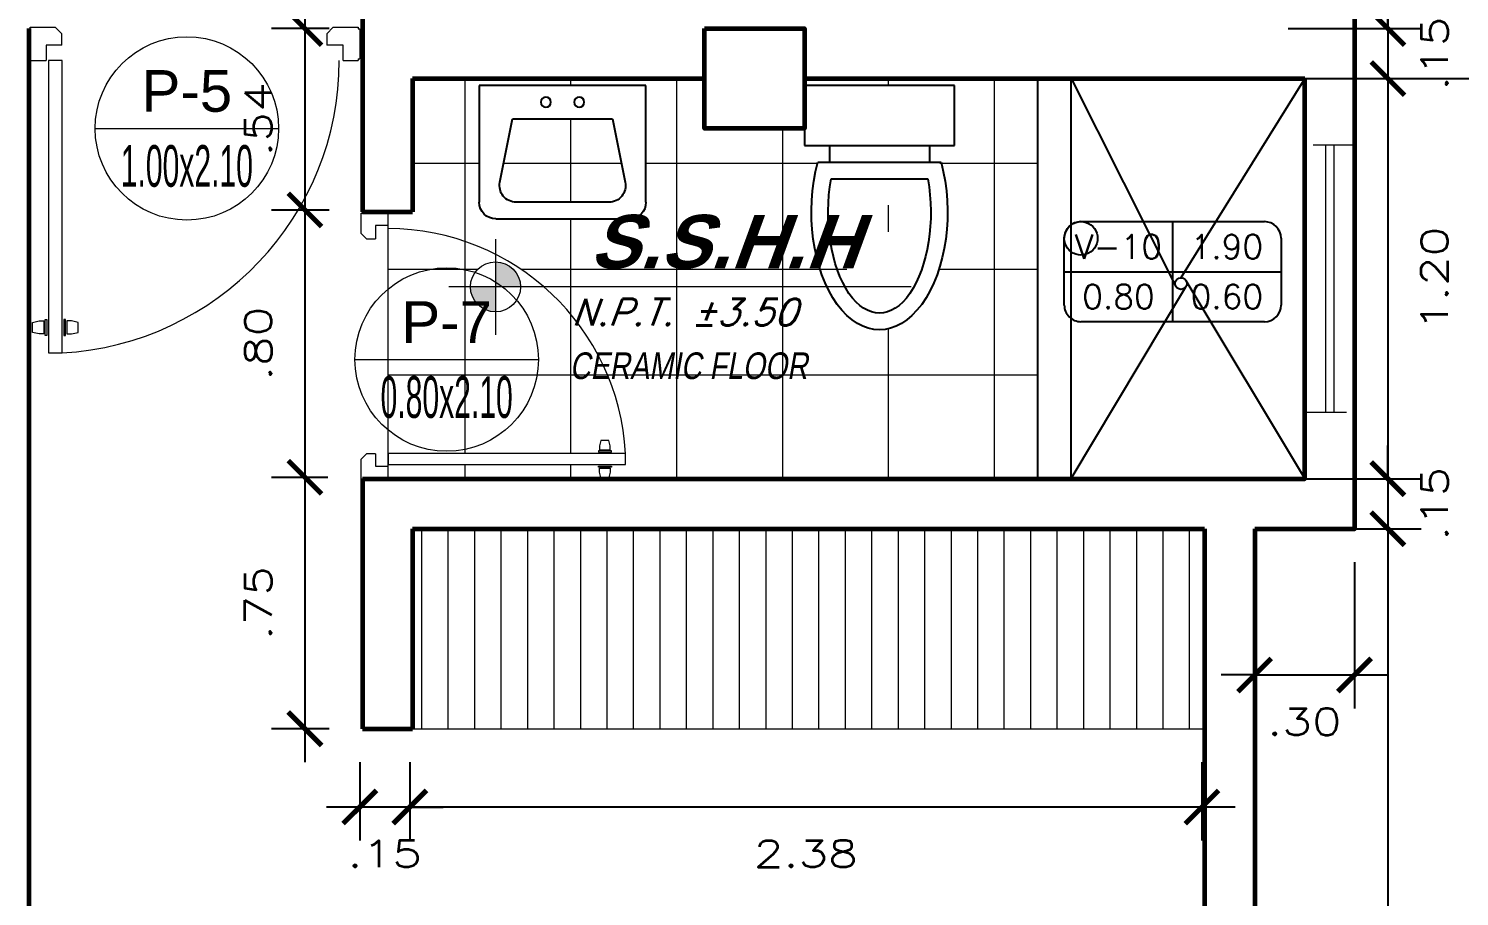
# Model space of a CAD drawing. Header units: millimetres. Extents: x 1313 to 1393.8, y 883.5 to 926.2.
# Drawn here: x 1345.458 to 1349.747, y 912.042 to 914.645 of the extents above; entities that cross this region are included whole.
import ezdxf
from ezdxf.enums import TextEntityAlignment as Align

# ---------------------------------------------------------------- set-up
doc = ezdxf.new("R2010")
doc.units = ezdxf.units.MM
doc.linetypes.add('HIDDEN2', pattern=[0.1875, 0.125, -0.0625])
for name, color, linetype, lineweight in [('ambientes', 254, 'Continuous', 25), ('columnas', 40, 'Continuous', 60), ('cotas', 87, 'Continuous', 15), ('COTNIV', 40, 'Continuous', 18), ('ejes', 147, 'Continuous', 5), ('HATCH II', 64, 'Continuous', 5), ('Layer3', 31, 'Continuous', 5), ('lineas delgadas', 252, 'Continuous', 5), ('Muros confinados', 3, 'Continuous', 60), ('proy', 42, 'HIDDEN2', 5), ('Puertas', 35, 'Continuous', 13), ('Texto niveles', 4, 'Continuous', 18), ('vidrio', 254, 'Continuous', 5)]:
    doc.layers.add(name, color=color, linetype=linetype, lineweight=lineweight)
doc.layers.add('CODIGOS', color=31, linetype='Continuous')
doc.layers.add('Muro Bajo', color=2, linetype='Continuous')
doc.styles.add('ACOT', font='simplex.shx', dxfattribs={"height": 0.08})
doc.styles.add('AMBIENTES', font='arialbd.ttf', dxfattribs={"height": 0.18})
doc.styles.add('R80-50', font='romans.shx', dxfattribs={"width": 1.3, "height": 0.08})
doc.styles.add('ROMANS', font='romans')
doc.styles.add('STYLE1', font='arial.ttf')
doc.dimstyles.new('HORIZONTAL 1.1', dxfattribs={"dimtxt": 0.2, "dimasz": 0.1, "dimexe": 0.1, "dimexo": 0.1, "dimgap": 0.1, "dimtad": 2, "dimzin": 4, "dimdsep": 46, "dimtxsty": 'R80-50', "dimblk": 'ARCHTICK', "dimcen": 0.09, "dimdle": 0.1, "dimclrd": 256, "dimclre": 256, "dimclrt": 7, "dimaunit": 1, "dimazin": 0, "dimtfac": 1, "dimtix": 1, "dimtmove": 0, "dimatfit": 3, "dimldrblk": 'ARCHTICK', "dimfxl": 1, "dimtolj": 1, "dimtzin": 0, "dimarcsym": 0})
pattern_1 = [(0, (4242.365768630885, -2685.573759226781), (0, 0.3175), []), (90, (4242.365768630885, -2685.573759226781), (-0.3175, 1.944126793646423e-17), [])]

# ---------------------------------------------------------------- blocks, each defined once
blk = doc.blocks.new('P90-1')
for p, q in [((-0.9990517566913795, 0.005935422918673439), (-0.9990517566913795, 0.0959354229186733)), ((-0.9940517566913787, 0.0959354229186733), (-0.9990517566913795, 0.0959354229186733)), ((-0.9488046350236647, 0.1009354229186741), (-0.9940517566913787, 0.1009354229186741)), ((-0.9940517566913787, 0.0959354229186733), (-0.9940517566913787, 0.1009354229186741)), ((-0.004051756691380248, 0.1009354229186741), (-0.05237351597615536, 0.1009354229186741)), ((-0.004051756691380248, 0.1009354229186741), (-0.004051756691380248, 0.0959354229186733)), ((0.0009482433086205333, 0.0959354229186733), (-0.004051756691380248, 0.0959354229186733)), ((0.0009482433086205333, 0.0959354229186733), (0.0009482433086205333, 0.005935422918673439)), ((-0.8990517566913798, 0.02093542291867401), (-0.8990517566913798, 0.05472381416213601)), ((-0.09905175669137911, 0.05472381416213601), (-0.09905175669137911, 0.02093542291867401)), ((-0.9940517566913787, 0.005935422918673439), (-0.9990517566913795, 0.005935422918673439)), ((-0.9940517566913787, 0.000935422918672657), (-0.9940517566913787, 0.005935422918673439)), ((-0.9190517566913794, 0.000935422918672657), (-0.9940517566913787, 0.000935422918672657)), ((-0.8990517566913798, 0.02093542291867401), (-0.9190517566913794, 0.000935422918672657)), ((-0.09905175669137911, 0.02093542291867401), (-0.07905175669137954, 0.000935422918672657)), ((-0.004051756691380248, 0.000935422918672657), (-0.07905175669137954, 0.000935422918672657)), ((-0.004051756691380248, 0.005935422918673439), (-0.004051756691380248, 0.000935422918672657)), ((0.0009482433086205333, 0.005935422918673439), (-0.004051756691380248, 0.005935422918673439))]:
    blk.add_line(p, q)
for points in [[(-0.05905045993646674, 0.9844227219258652), (-0.1001612735924624, 0.9844227219258634), (-0.1001612735924624, 0.1012135621264321), (-0.05905045993646496, 0.1012135621264321)], [(-0.1139915255970934, 0.9274939543605996), (-0.1284152196437027, 0.9274939543605996), (-0.1484152196437005, 0.9224939543605988), (-0.1484152196437023, 0.892684088653457), (-0.128415219643701, 0.8876840886534598), (-0.1139915255970951, 0.8876840886534563)], [(-0.1055768771159933, 0.932087397904283), (-0.1101666955382914, 0.9320873979042812), (-0.1101666955382896, 0.8838561757099654), (-0.1055768771159933, 0.8838561757099619)], [(-0.05355882323787142, 0.932087397904283), (-0.04896900481557687, 0.9320873979042812), (-0.04896900481557509, 0.8838561757099654), (-0.05355882323787142, 0.8838561757099654)], [(-0.04514417475677135, 0.9274939543605996), (-0.03072048071016198, 0.9274939543605996), (-0.01072048071016418, 0.9224939543605988), (-0.01072048071016241, 0.892684088653457), (-0.03072048071016376, 0.8876840886534563), (-0.04514417475676957, 0.8876840886534598)]]:
    blk.add_lwpolyline(points, close=True)
for points in [[(-0.9488046350236647, 0.1009354229186741), (-0.9488046350236647, 0.05472381416213601), (-0.8990517566913798, 0.05472381416213601)], [(-0.09905175669137911, 0.05472381416213601), (-0.05237351597615536, 0.05472381416213601), (-0.05237351597615536, 0.1009354229186741)]]:
    blk.add_lwpolyline(points)
blk.add_arc((-0.05237351597615536, 0.1009354229186741), 0.88477877307552, 93.09610705437265, 180)
blk = doc.blocks.new('LAV54-02')
for p, q in [((-0.25, -0.3500000000000014), (-0.25, 0)), ((-0.25, 0), (0.25, 0)), ((0.25, 0), (0.25, -0.3500000000000014)), ((-0.1500000000000004, -0.1000000000000014), (-0.1880388386486178, -0.2901941932430887)), ((0.1500000000000004, -0.1000000000000014), (-0.1500000000000004, -0.1000000000000014)), ((0.1880388386486178, -0.2901941932430887), (0.1500000000000004, -0.1000000000000014)), ((-0.139009804864072, -0.3500000000000014), (0.139009804864072, -0.3500000000000014)), ((0.1999999999999993, -0.3999999999999986), (-0.1999999999999993, -0.3999999999999986))]:
    blk.add_line(p, q)
for centre in [(-0.05000000000000071, -0.04999999999999716), (0.05000000000000071, -0.04999999999999716)]:
    blk.add_circle(centre, 0.015)
for centre, radius, start, end in [((-0.139009804864072, -0.2999999999999972), 0.05000000000000004, 168.6900675259798, 270), ((0.139009804864072, -0.2999999999999972), 0.05000000000000004, 270.0000000000001, 11.30993247402031), ((-0.1999999999999993, -0.3500000000000014), 0.05000000000000003, 180, 270), ((0.1999999999999993, -0.3500000000000014), 0.05000000000000003, 270, 0)]:
    blk.add_arc(centre, radius, start, end)
blk = doc.blocks.new('INO75-01')
for p, q in [((0, 0.2249999999999943), (0.1800000000000068, 0.2249999999999943)), ((0, -0.2249999999999943), (0, 0.2249999999999943)), ((0.1800000000000068, 0.2249999999999943), (0.1800000000000068, -0.2249999999999943)), ((0.1800000000000068, -0.2249999999999943), (0, -0.2249999999999943))]:
    blk.add_line(p, q)
at = {"linetype": 'HIDDEN2'}
for p, q in [((0.1800000000000068, 0.1499999999999986), (0.2300000000000182, 0.1499999999999986)), ((0.1800000000000068, -0.1500000000000057), (0.2300000000000182, -0.1500000000000057))]:
    blk.add_line(p, q, dxfattribs=at)
for points in [[(0.2300000000000182, 0.1845588526671662), (0.2300000000000182, -0.1845588526671662)], [(0.280000000000018, 0.1451869226585609), (0.280000000000018, -0.1451869226585609)]]:
    blk.add_lwpolyline(points)
for major_axis, ratio, start_param, end_param in [((0.3525707902876398, -7.828644183752505e-16), 0.5784260567748055, -2.010251506977173, 2.010251506977181), ((0.30257079028764, -7.622209603519594e-16), 0.5084145359543746, -1.907630861705541, 1.90763086170555)]:
    blk.add_ellipse((0.3799999999999955, 0), major_axis=major_axis, ratio=ratio, start_param=start_param, end_param=end_param)
blk = doc.blocks.new('_ArchTick')
at = {"color": 0, "const_width": 0.15}
blk.add_lwpolyline([(-0.5, -0.5), (0.5, 0.5)], dxfattribs=at)
blk = doc.blocks.new('*D585')
at = {"layer": 'cotas', "lineweight": -2, "transparency": 16777216}
for p, q in [((1349.532718005137, 915.94521822379), (1349.532718005137, 914.5452182237888)), ((1349.233520734275, 915.84521822379), (1349.632718005137, 915.84521822379)), ((1349.233520734275, 914.6452182237888), (1349.632718005137, 914.6452182237888))]:
    blk.add_line(p, q, dxfattribs=at)
at = {"layer": 'Defpoints', "color": 0, "transparency": 16777216}
for p in [(1349.133520734275, 915.84521822379), (1349.133520734275, 914.6452182237888), (1349.532718005137, 914.6452182237888)]:
    blk.add_point(p, dxfattribs=at)
at = {"layer": 'cotas', "lineweight": -2, "transparency": 16777216, "xscale": 0.1, "yscale": 0.1, "zscale": 0.1}
for p, rotation in [((1349.532718005137, 915.84521822379), 90), ((1349.532718005137, 914.6452182237888), 270)]:
    blk.add_blockref('_ArchTick', p, dxfattribs=dict(at, rotation=rotation))
at = {"layer": 'cotas', "color": 7, "transparency": 16777216, "insert": (1349.672718005137, 915.2452182237887), "char_height": 0.08, "attachment_point": 5, "rotation": 90, "style": 'R80-50'}
blk.add_mtext('\\A1;1.20', dxfattribs=at)
blk = doc.blocks.new('*D586')
at = {"layer": 'cotas', "lineweight": -2, "transparency": 16777216}
for p, q in [((1349.532718005159, 914.6452182237888), (1349.532718005159, 914.7452182237888)), ((1349.233520734275, 914.6452182237888), (1349.632718005158, 914.6452182237888)), ((1349.532718005159, 914.6452182237888), (1349.532718005159, 914.4952182237896)), ((1349.233520734275, 914.4952182237896), (1349.632718005158, 914.4952182237896)), ((1349.532718005159, 914.4952182237896), (1349.532718005159, 914.3952182237896))]:
    blk.add_line(p, q, dxfattribs=at)
at = {"layer": 'Defpoints', "color": 0, "transparency": 16777216}
for p in [(1349.133520734275, 914.6452182237888), (1349.133520734275, 914.4952182237896), (1349.532718005159, 914.4952182237896)]:
    blk.add_point(p, dxfattribs=at)
at = {"layer": 'cotas', "lineweight": -2, "transparency": 16777216, "xscale": 0.1, "yscale": 0.1, "zscale": 0.1}
for p, rotation in [((1349.532718005159, 914.6452182237888), 270), ((1349.532718005159, 914.4952182237896), 90)]:
    blk.add_blockref('_ArchTick', p, dxfattribs=dict(at, rotation=rotation))
at = {"layer": 'cotas', "color": 7, "transparency": 16777216, "insert": (1349.672718005159, 914.5702182237885), "char_height": 0.08, "attachment_point": 5, "rotation": 90, "style": 'R80-50'}
blk.add_mtext('\\A1;.15', dxfattribs=at)
blk = doc.blocks.new('*D587')
at = {"layer": 'cotas', "lineweight": -2, "transparency": 16777216}
for p, q in [((1349.532718005154, 914.5952182237896), (1349.532718005154, 913.1952182237893)), ((1349.233520734271, 914.4952182237896), (1349.632718005154, 914.4952182237896)), ((1349.233520734271, 913.2952182237893), (1349.632718005154, 913.2952182237893))]:
    blk.add_line(p, q, dxfattribs=at)
at = {"layer": 'Defpoints', "color": 0, "transparency": 16777216}
for p in [(1349.133520734271, 914.4952182237896), (1349.133520734271, 913.2952182237893), (1349.532718005154, 913.2952182237893)]:
    blk.add_point(p, dxfattribs=at)
at = {"layer": 'cotas', "lineweight": -2, "transparency": 16777216, "xscale": 0.1, "yscale": 0.1, "zscale": 0.1}
for p, rotation in [((1349.532718005154, 914.4952182237896), 90), ((1349.532718005154, 913.2952182237893), 270)]:
    blk.add_blockref('_ArchTick', p, dxfattribs=dict(at, rotation=rotation))
at = {"layer": 'cotas', "color": 7, "transparency": 16777216, "insert": (1349.672718005155, 913.8952182237888), "char_height": 0.08, "attachment_point": 5, "rotation": 90, "style": 'R80-50'}
blk.add_mtext('\\A1;1.20', dxfattribs=at)
blk = doc.blocks.new('*D588')
at = {"layer": 'cotas', "lineweight": -2, "transparency": 16777216}
for p, q in [((1349.532718005125, 913.2952182237893), (1349.532718005125, 913.3952182237894)), ((1349.233520734275, 913.2952182237893), (1349.632718005125, 913.2952182237893)), ((1349.532718005125, 913.2952182237893), (1349.532718005125, 913.1452182237892)), ((1349.233520734275, 913.1452182237892), (1349.632718005125, 913.1452182237892)), ((1349.532718005125, 913.1452182237892), (1349.532718005125, 913.0452182237892))]:
    blk.add_line(p, q, dxfattribs=at)
at = {"layer": 'Defpoints', "color": 0, "transparency": 16777216}
for p in [(1349.133520734275, 913.2952182237893), (1349.133520734275, 913.1452182237892), (1349.532718005125, 913.1452182237892)]:
    blk.add_point(p, dxfattribs=at)
at = {"layer": 'cotas', "lineweight": -2, "transparency": 16777216, "xscale": 0.1, "yscale": 0.1, "zscale": 0.1}
for p, rotation in [((1349.532718005125, 913.2952182237893), 270), ((1349.532718005125, 913.1452182237892), 90)]:
    blk.add_blockref('_ArchTick', p, dxfattribs=dict(at, rotation=rotation))
at = {"layer": 'cotas', "color": 7, "transparency": 16777216, "insert": (1349.672718005125, 913.2202182237886), "char_height": 0.08, "attachment_point": 5, "rotation": 90, "style": 'R80-50'}
blk.add_mtext('\\A1;.15', dxfattribs=at)
blk = doc.blocks.new('*D433')
at = {"layer": 'cotas', "lineweight": -2, "transparency": 16777216}
for p, q in [((1349.532718005159, 913.2452182237893), (1349.532718005159, 908.6952182242632)), ((1349.233520734275, 913.1452182237892), (1349.632718005159, 913.1452182237892)), ((1349.233520734275, 908.7952182242632), (1349.632718005159, 908.7952182242632))]:
    blk.add_line(p, q, dxfattribs=at)
at = {"layer": 'Defpoints', "color": 0, "transparency": 16777216}
for p in [(1349.133520734275, 913.1452182237892), (1349.133520734275, 908.7952182242632), (1349.532718005159, 908.7952182242632)]:
    blk.add_point(p, dxfattribs=at)
at = {"layer": 'cotas', "lineweight": -2, "transparency": 16777216, "xscale": 0.1, "yscale": 0.1, "zscale": 0.1}
for p, rotation in [((1349.532718005159, 913.1452182237892), 90), ((1349.532718005159, 908.7952182242632), 270)]:
    blk.add_blockref('_ArchTick', p, dxfattribs=dict(at, rotation=rotation))
at = {"layer": 'cotas', "color": 7, "transparency": 16777216, "insert": (1349.672718005159, 910.9702182240255), "char_height": 0.08, "attachment_point": 5, "rotation": 90, "style": 'R80-50'}
blk.add_mtext('\\A1;4.35', dxfattribs=at)
blk = doc.blocks.new('*D436')
at = {"layer": 'cotas', "lineweight": -2, "transparency": 16777216}
for p, q in [((1350.034706019889, 920.5952182237883), (1350.034706019889, 914.3952182237882)), ((1349.50594957971, 920.4952182237882), (1350.134706019889, 920.4952182237882)), ((1349.5059495797, 914.4952182237882), (1350.134706019889, 914.4952182237882))]:
    blk.add_line(p, q, dxfattribs=at)
at = {"layer": 'Defpoints', "color": 0, "transparency": 16777216}
for p in [(1349.40594957971, 920.4952182237882), (1349.4059495797, 914.4952182237882), (1350.034706019889, 914.4952182237882)]:
    blk.add_point(p, dxfattribs=at)
at = {"layer": 'cotas', "lineweight": -2, "transparency": 16777216, "xscale": 0.1, "yscale": 0.1, "zscale": 0.1}
for p, rotation in [((1350.034706019889, 920.4952182237882), 90), ((1350.034706019889, 914.4952182237882), 270)]:
    blk.add_blockref('_ArchTick', p, dxfattribs=dict(at, rotation=rotation))
at = {"layer": 'cotas', "color": 7, "transparency": 16777216, "insert": (1350.174706019889, 917.4952182237876), "char_height": 0.08, "attachment_point": 5, "rotation": 90, "style": 'R80-50'}
blk.add_mtext('\\A1;6.00', dxfattribs=at)
blk = doc.blocks.new('*D437')
at = {"layer": 'cotas', "lineweight": -2, "transparency": 16777216}
for p, q in [((1350.034706019889, 914.5952182237883), (1350.034706019889, 908.3952182237887)), ((1349.5059495797, 914.4952182237882), (1350.134706019889, 914.4952182237882)), ((1349.50594957971, 908.4952182237887), (1350.134706019889, 908.4952182237887))]:
    blk.add_line(p, q, dxfattribs=at)
at = {"layer": 'Defpoints', "color": 0, "transparency": 16777216}
for p in [(1349.4059495797, 914.4952182237882), (1349.405949579711, 908.4952182237887), (1350.034706019889, 908.4952182237887)]:
    blk.add_point(p, dxfattribs=at)
at = {"layer": 'cotas', "lineweight": -2, "transparency": 16777216, "xscale": 0.1, "yscale": 0.1, "zscale": 0.1}
for p, rotation in [((1350.034706019889, 914.4952182237882), 90), ((1350.034706019889, 908.4952182237887), 270)]:
    blk.add_blockref('_ArchTick', p, dxfattribs=dict(at, rotation=rotation))
at = {"layer": 'cotas', "color": 7, "transparency": 16777216, "insert": (1350.174706019889, 911.4952182237878), "char_height": 0.08, "attachment_point": 5, "rotation": 90, "style": 'R80-50'}
blk.add_mtext('\\A1;6.00', dxfattribs=at)
blk = doc.blocks.new('*D438')
at = {"layer": 'cotas', "lineweight": -2, "transparency": 16777216}
for p, q in [((1350.784706019889, 923.0952182237883), (1350.784706019889, 908.3952182237878)), ((1349.50594957971, 922.9952182237882), (1350.884706019889, 922.9952182237882)), ((1349.505949579711, 908.4952182237878), (1350.884706019889, 908.4952182237878))]:
    blk.add_line(p, q, dxfattribs=at)
at = {"layer": 'Defpoints', "color": 0, "transparency": 16777216}
for p in [(1349.40594957971, 922.9952182237882), (1349.405949579711, 908.4952182237878), (1350.784706019889, 908.4952182237878)]:
    blk.add_point(p, dxfattribs=at)
at = {"layer": 'cotas', "lineweight": -2, "transparency": 16777216, "xscale": 0.1, "yscale": 0.1, "zscale": 0.1}
for p, rotation in [((1350.784706019889, 922.9952182237882), 90), ((1350.784706019889, 908.4952182237878), 270)]:
    blk.add_blockref('_ArchTick', p, dxfattribs=dict(at, rotation=rotation))
at = {"layer": 'cotas', "color": 7, "transparency": 16777216, "insert": (1350.924706019889, 915.7452182237873), "char_height": 0.08, "attachment_point": 5, "rotation": 90, "style": 'R80-50'}
blk.add_mtext('\\A1;14.50', dxfattribs=at)
blk = doc.blocks.new('vp')
at = {"color": 21}
blk.add_lwpolyline([(-0.2750000000000057, 0), (0.2749999999999915, 0)], dxfattribs=at)
at = {"color": 31}
blk.add_circle((0, 0), 0.2749999999999986, dxfattribs=at)
at = {"style": 'STYLE1'}
blk.add_attdef('TIPO', text='', height=0.125, dxfattribs=at).set_placement((0, 0.05), align=Align.CENTER)
at = {"style": 'STYLE1', "width": 0.5166091167736456}
blk.add_attdef('ANCHOXALTURA', text='', height=0.125, dxfattribs=at).set_placement((-0.1981998467250108, -0.175), (0.1980668325464521, -0.175), align=Align.FIT)
blk = doc.blocks.new('*D530')
at = {"layer": 'Defpoints', "color": 0, "transparency": 16777216}
for p in [(1346.600462146982, 912.5452182237934), (1348.975462146983, 912.5452182237912), (1346.600462146982, 912.3105091207533)]:
    blk.add_point(p, dxfattribs=at)
at = {"layer": 'vidrio', "lineweight": -2, "transparency": 16777216}
for p, q in [((1346.600462146982, 912.4452182237934), (1346.600462146982, 912.2105091207533)), ((1348.975462146983, 912.4452182237911), (1348.975462146983, 912.2105091207533)), ((1349.075462146983, 912.3105091207533), (1346.500462146982, 912.3105091207533))]:
    blk.add_line(p, q, dxfattribs=at)
at = {"layer": 'vidrio', "lineweight": -2, "transparency": 16777216, "xscale": 0.1, "yscale": 0.1, "zscale": 0.1, "rotation": 180}
blk.add_blockref('_ArchTick', (1346.600462146982, 912.3105091207533), dxfattribs=at)
at = {"layer": 'vidrio', "lineweight": -2, "transparency": 16777216, "xscale": 0.1, "yscale": 0.1, "zscale": 0.1}
blk.add_blockref('_ArchTick', (1348.975462146983, 912.3105091207533), dxfattribs=at)
at = {"layer": 'vidrio', "color": 7, "transparency": 16777216, "insert": (1347.787962146982, 912.1705091207533), "char_height": 0.08, "attachment_point": 5, "style": 'R80-50'}
blk.add_mtext('\\A1;2.38', dxfattribs=at)
blk = doc.blocks.new('*D531')
at = {"layer": 'Defpoints', "color": 0, "transparency": 16777216}
for p in [(1346.450462146982, 912.5452182237912), (1346.600462146982, 912.5452182237934), (1346.450462146982, 912.3105091207533)]:
    blk.add_point(p, dxfattribs=at)
at = {"layer": 'vidrio', "lineweight": -2, "transparency": 16777216}
for p, q in [((1346.450462146982, 912.4452182237911), (1346.450462146982, 912.2105091207533)), ((1346.600462146982, 912.4452182237934), (1346.600462146982, 912.2105091207533)), ((1346.450462146982, 912.3105091207533), (1346.350462146982, 912.3105091207533)), ((1346.600462146982, 912.3105091207533), (1346.450462146982, 912.3105091207533)), ((1346.600462146982, 912.3105091207533), (1346.700462146982, 912.3105091207533))]:
    blk.add_line(p, q, dxfattribs=at)
at = {"layer": 'vidrio', "lineweight": -2, "transparency": 16777216, "xscale": 0.1, "yscale": 0.1, "zscale": 0.1}
blk.add_blockref('_ArchTick', (1346.450462146982, 912.3105091207533), dxfattribs=at)
at = {"layer": 'vidrio', "lineweight": -2, "transparency": 16777216, "xscale": 0.1, "yscale": 0.1, "zscale": 0.1, "rotation": 180}
blk.add_blockref('_ArchTick', (1346.600462146982, 912.3105091207533), dxfattribs=at)
at = {"layer": 'vidrio', "color": 7, "transparency": 16777216, "insert": (1346.525462146982, 912.1705091207533), "char_height": 0.08, "attachment_point": 5, "style": 'R80-50'}
blk.add_mtext('\\A1;.15', dxfattribs=at)
blk = doc.blocks.new('*D480')
at = {"layer": 'Defpoints', "color": 0, "transparency": 16777216}
for p in [(1346.458520734273, 914.6452182237892), (1346.285969293088, 914.1010769516768), (1346.458520734273, 914.1010769516768)]:
    blk.add_point(p, dxfattribs=at)
at = {"layer": 'vidrio', "lineweight": -2, "transparency": 16777216}
for p, q in [((1346.285969293088, 914.7452182237893), (1346.285969293088, 914.0010769516767)), ((1346.358520734273, 914.6452182237892), (1346.185969293088, 914.6452182237892)), ((1346.358520734273, 914.1010769516768), (1346.185969293088, 914.1010769516768))]:
    blk.add_line(p, q, dxfattribs=at)
at = {"layer": 'vidrio', "lineweight": -2, "transparency": 16777216, "xscale": 0.1, "yscale": 0.1, "zscale": 0.1}
for p, rotation in [((1346.285969293088, 914.6452182237892), 90), ((1346.285969293088, 914.1010769516768), 270)]:
    blk.add_blockref('_ArchTick', p, dxfattribs=dict(at, rotation=rotation))
at = {"layer": 'vidrio', "color": 7, "transparency": 16777216, "insert": (1346.145969293088, 914.3731475877323), "char_height": 0.08, "attachment_point": 5, "rotation": 90, "style": 'R80-50'}
blk.add_mtext('\\A1;.54', dxfattribs=at)
blk = doc.blocks.new('*D481')
at = {"layer": 'Defpoints', "color": 0, "transparency": 16777216}
for p in [(1346.458520734273, 914.1010769516768), (1346.285969293088, 913.299247517429), (1346.454491440634, 913.299247517429)]:
    blk.add_point(p, dxfattribs=at)
at = {"layer": 'vidrio', "lineweight": -2, "transparency": 16777216}
for p, q in [((1346.285969293088, 914.2010769516768), (1346.285969293088, 913.199247517429)), ((1346.358520734273, 914.1010769516768), (1346.185969293088, 914.1010769516768)), ((1346.354491440634, 913.299247517429), (1346.185969293088, 913.299247517429))]:
    blk.add_line(p, q, dxfattribs=at)
at = {"layer": 'vidrio', "lineweight": -2, "transparency": 16777216, "xscale": 0.1, "yscale": 0.1, "zscale": 0.1}
for p, rotation in [((1346.285969293088, 914.1010769516768), 90), ((1346.285969293088, 913.299247517429), 270)]:
    blk.add_blockref('_ArchTick', p, dxfattribs=dict(at, rotation=rotation))
at = {"layer": 'vidrio', "color": 7, "transparency": 16777216, "insert": (1346.145969293088, 913.7001622345522), "char_height": 0.08, "attachment_point": 5, "rotation": 90, "style": 'R80-50'}
blk.add_mtext('\\A1;.80', dxfattribs=at)
blk = doc.blocks.new('*D482')
at = {"layer": 'Defpoints', "color": 0, "transparency": 16777216}
for p in [(1346.454491440634, 913.299247517429), (1346.285969293088, 912.545218223783), (1346.458520734274, 912.545218223783)]:
    blk.add_point(p, dxfattribs=at)
at = {"layer": 'vidrio', "lineweight": -2, "transparency": 16777216}
for p, q in [((1346.285969293088, 913.399247517429), (1346.285969293088, 912.445218223783)), ((1346.354491440634, 913.299247517429), (1346.185969293088, 913.299247517429)), ((1346.358520734274, 912.545218223783), (1346.185969293088, 912.545218223783))]:
    blk.add_line(p, q, dxfattribs=at)
at = {"layer": 'vidrio', "lineweight": -2, "transparency": 16777216, "xscale": 0.1, "yscale": 0.1, "zscale": 0.1}
for p, rotation in [((1346.285969293088, 913.299247517429), 90), ((1346.285969293088, 912.545218223783), 270)]:
    blk.add_blockref('_ArchTick', p, dxfattribs=dict(at, rotation=rotation))
at = {"layer": 'vidrio', "color": 7, "transparency": 16777216, "insert": (1346.145969293088, 912.9222328706053), "char_height": 0.08, "attachment_point": 5, "rotation": 90, "style": 'R80-50'}
blk.add_mtext('\\A1;.75', dxfattribs=at)
blk = doc.blocks.new('*D529')
at = {"layer": 'cotas', "lineweight": -2, "transparency": 16777216}
for p, q in [((1349.133119369709, 913.0452182237888), (1349.133119369709, 912.6064694935682)), ((1349.43271800515, 913.0452182237888), (1349.43271800515, 912.6064694935682)), ((1349.133119369709, 912.7064694935682), (1349.033119369709, 912.7064694935682)), ((1349.133119369709, 912.7064694935682), (1349.43271800515, 912.7064694935682)), ((1349.43271800515, 912.7064694935682), (1349.53271800515, 912.7064694935682))]:
    blk.add_line(p, q, dxfattribs=at)
at = {"layer": 'Defpoints', "color": 0, "transparency": 16777216}
for p in [(1349.133119369709, 913.1452182237888), (1349.43271800515, 913.1452182237888), (1349.43271800515, 912.7064694935682)]:
    blk.add_point(p, dxfattribs=at)
at = {"layer": 'cotas', "lineweight": -2, "transparency": 16777216, "xscale": 0.1, "yscale": 0.1, "zscale": 0.1}
blk.add_blockref('_ArchTick', (1349.133119369709, 912.7064694935682), dxfattribs=at)
at = {"layer": 'cotas', "lineweight": -2, "transparency": 16777216, "xscale": 0.1, "yscale": 0.1, "zscale": 0.1, "rotation": 180}
blk.add_blockref('_ArchTick', (1349.43271800515, 912.7064694935682), dxfattribs=at)
at = {"layer": 'cotas', "color": 7, "transparency": 16777216, "insert": (1349.282918687429, 912.5664694935682), "char_height": 0.08, "attachment_point": 5, "style": 'R80-50'}
blk.add_mtext('\\A1;.30', dxfattribs=at)
blk = doc.blocks.new('VANOS')
at = {"color": 2}
for p, q in [((-0.2749999999999915, 0.1499999999999968), (0.2750000000000057, 0.1500000000000004)), ((0, 0.1499999999999986), (0, -0.1500000000000021)), ((-0.3250000000000171, -0.100000000000005), (-0.3250000000000171, 0.09999999999999964)), ((0.3250000000000028, 0.09999999999999964), (0.3250000000000028, -0.09999999999999787)), ((-0.3250000000000028, 0), (0.3250000000000028, 0)), ((0.2749999999999915, -0.1500000000000039), (-0.2750000000000057, -0.1500000000000039))]:
    blk.add_line(p, q, dxfattribs=at)
for centre, radius, start, end in [((-0.2750000000000057, 0.1000000000000014), 0.04999999999999716, 180, 180.000000000001), ((-0.2749999999999915, 0.1000000000000014), 0.05, 90, 180), ((0.2750000000000057, 0.1000000000000014), 0.04999999999999805, 90, 90), ((0.2750000000000057, 0.09999999999999787), 0.05, 0, 89.99999999999984), ((-0.2750000000000057, -0.1000000000000014), 0.04999999999999893, 179.999999999998, 270), ((0.2749999999999915, -0.1000000000000014), 0.05000000000000071, 270.0000000000041, 4.071109992273244e-12)]:
    blk.add_arc(centre, radius, start, end, dxfattribs=at)
at = {"color": 3, "style": 'ROMANS'}
for tag, p in [('VANO', (-0.1625000000000085, 0.07499999999999751)), ('ALFEIZAR', (0.1625000000000085, 0.07500000000000107)), ('ANCHO', (-0.1624999999999943, -0.07500000000000107)), ('ALTURA', (0.1625000000000085, -0.07499999999999929))]:
    blk.add_attdef(tag, text='', height=0.0725, dxfattribs=at).set_placement(p, align=Align.MIDDLE)

msp = doc.modelspace()

# ---------------------------------------------------------------- hatches: boundary and pattern name
at = {"layer": 'cotas'}
h = msp.add_hatch(dxfattribs=at)
h.set_pattern_fill('NET', color=256, scale=0.1, style=0)
h.set_pattern_definition(pattern_1)
edge = h.paths.add_edge_path()
edge.add_ellipse((1348.008520734274, 914.094495037112), major_axis=(8.031897790473789e-13, 0.3525707902877002), ratio=0.5784260567753612, start_angle=64.8210728904537, end_angle=129.4501006161814, ccw=False)
edge.add_line((1347.823961881607, 914.2444950371125), (1347.858520734274, 914.2444950371116))
edge.add_line((1347.858520734274, 914.2444950371116), (1347.858520734274, 914.2944950371118))
edge.add_line((1347.858520734274, 914.2944950371118), (1347.783520734274, 914.2944950371127))
edge.add_line((1347.783520734274, 914.2944950371127), (1347.783520734275, 914.3452182237882))
edge.add_line((1347.783520734275, 914.3452182237882), (1347.483520734274, 914.3452182237877))
edge.add_line((1347.483520734274, 914.3452182237877), (1347.483520734273, 914.4952182237892))
edge.add_line((1347.483520734273, 914.4952182237892), (1346.608520734276, 914.4952182237901))
edge.add_line((1346.608520734276, 914.4952182237901), (1346.608520734277, 914.0952182237895))
edge.add_line((1346.608520734277, 914.0952182237895), (1346.535077313423, 914.0952182237891))
edge.add_line((1346.535077313423, 914.0952182237891), (1346.535077313423, 914.0453359975397))
edge.add_ellipse((1346.535077313422, 913.3323293010078), major_axis=(0.504171870149617, 0.504171870149617), ratio=0.9999999999993726, start_angle=378.12809704493094, end_angle=405.00000000001796, ccw=False)
edge.add_ellipse((1346.535077313422, 913.3323293010078), major_axis=(0.504171870149617, 0.504171870149617), ratio=0.9999999999993726, start_angle=364.0033278501256, end_angle=378.12809704493094, ccw=False)
edge.add_line((1347.002820538976, 913.8704694539863), (1347.85104568743, 913.8704694539858))
h.paths.add_polyline_path([(1347.308520734273, 914.1244950371122, -0.4142135623730951), (1347.258520734273, 914.074495037112), (1346.858520734273, 914.074495037112, -0.4142135623730951), (1346.808520734273, 914.1244950371122), (1346.808520734273, 914.4744950371121), (1347.308520734273, 914.4744950371121)], flags=16)
h.paths.add_polyline_path([(1347.197530539137, 914.1244950371122), (1346.919510929409, 914.1244950371122, -0.4732848177150595), (1346.870481895624, 914.1843008438693), (1346.908520734273, 914.3744950371131), (1347.208520734273, 914.3744950371126), (1347.246559572921, 914.1843008438689, -0.4732848177116646)], flags=0)
h.paths.add_polyline_path([(1347.093520734273, 914.4244950371119, -1), (1347.123520734273, 914.4244950371119, -1)], flags=0)
h.paths.add_polyline_path([(1346.993520734273, 914.4244950371119, -1), (1347.023520734273, 914.4244950371119, -1)], flags=0)
h.paths.add_polyline_path([(1347.095691269257, 913.8822838146009), (1348.046047923596, 913.8822838146009), (1348.046047923596, 914.1306330642594), (1347.095691269257, 914.1306330642594)], flags=9)
h = msp.add_hatch(dxfattribs=at)
h.set_pattern_fill('NET', color=256, scale=0.1, style=0)
h.set_pattern_definition(pattern_1)
edge = h.paths.add_edge_path()
edge.add_line((1348.483520734273, 914.4952182237892), (1347.783520734275, 914.4952182237892))
edge.add_line((1347.783520734275, 914.4952182237892), (1347.783520734274, 914.4744950371121))
edge.add_line((1347.783520734274, 914.4744950371121), (1348.233520734275, 914.4744950371121))
edge.add_line((1348.233520734275, 914.4744950371121), (1348.233520734274, 914.2944950371118))
edge.add_line((1348.233520734274, 914.2944950371118), (1348.158520734274, 914.2944950371123))
edge.add_line((1348.158520734274, 914.2944950371123), (1348.158520734274, 914.2444950371116))
edge.add_line((1348.158520734274, 914.2444950371116), (1348.193079586942, 914.2444950371125))
edge.add_ellipse((1348.008520734274, 914.094495037112), major_axis=(8.031897790473789e-13, 0.3525707902877002), ratio=0.5784260567753612, start_angle=129.4501006161814, end_angle=295.17892710969727, ccw=False)
edge.add_line((1347.851045687431, 913.8704694539858), (1347.002820538977, 913.8704694539863))
edge.add_ellipse((1346.535077313422, 913.3323293010078), major_axis=(0.504171870149617, 0.504171870149617), ratio=0.9999999999993726, start_angle=318.09610705436353, end_angle=364.0033278501256, ccw=False)
edge.add_line((1347.247043264305, 913.3708394825801), (1347.247043264304, 913.3377099745733))
edge.add_line((1347.247043264304, 913.3377099745733), (1346.535077313422, 913.3377099745746))
edge.add_line((1346.535077313422, 913.3377099745746), (1346.535077313422, 913.2952182237884))
edge.add_line((1346.535077313422, 913.2952182237884), (1348.483520734273, 913.2952182237893))
edge.add_line((1348.483520734273, 913.2952182237893), (1348.483520734273, 914.4952182237892))
h.paths.add_polyline_path([(1347.204868386665, 913.33328449121), (1347.204868386665, 913.3295857459746), (1347.166000835304, 913.3295857459746), (1347.166000835303, 913.3332844912095)], flags=16)
h.paths.add_polyline_path([(1347.201166720095, 913.3265034732888), (1347.201166720095, 913.3148800135502), (1347.197137426455, 913.2987628389958), (1347.173114885997, 913.2987628389958), (1347.169085592358, 913.3148800135561), (1347.169085592357, 913.3265034732892)], flags=16)
h.paths.add_polyline_path([(1347.057847001011, 913.7421154851975), (1347.859751762916, 913.7275566758265), (1347.903428191028, 913.8475566758264), (1347.101523429123, 913.8621154851974)], flags=25)
h.paths.add_polyline_path([(1347.029081920396, 913.5775507488845), (1347.837081920396, 913.5704976696563), (1347.858241158081, 913.6904976696562), (1347.050241158081, 913.6975507488844)], flags=25)
h = msp.add_hatch(dxfattribs=at)
h.set_pattern_fill('NET', color=256, scale=0.1, style=0)
h.set_pattern_definition(pattern_1)
edge = h.paths.add_edge_path()
edge.add_ellipse((1346.535077313422, 913.3323293010078), major_axis=(0.504171870149617, 0.504171870149617), ratio=0.9999999999993726, start_angle=318.0961070543635, end_angle=364.0033278501256)
edge.add_line((1347.002820538978, 913.8704694539858), (1346.932354436495, 913.8704694539858))
edge.add_arc((1346.857354436495, 913.8704694539858), 0.0749999999998181, -180.00000000034743, 0, ccw=False)
edge.add_arc((1346.857354436495, 913.8704694539863), 0.075, 90, 180, ccw=False)
edge.add_line((1346.857354436495, 913.9454694539861), (1346.857354436495, 913.9683450282062))
edge.add_ellipse((1346.535077313422, 913.3323293010078), major_axis=(0.504171870149617, 0.504171870149617), ratio=0.9999999999993726, start_angle=378.1280970449309, end_angle=405.000000000018)
edge.add_line((1346.535077313422, 914.0453359975397), (1346.535077313421, 913.3708394825701))
edge.add_line((1346.535077313421, 913.3708394825701), (1347.247043264305, 913.3708394825687))
h.paths.add_polyline_path([(1347.173114885998, 913.4097253461493), (1347.197137426454, 913.4097253461493), (1347.201166720095, 913.3936081715922), (1347.201166720095, 913.3789024391706), (1347.204868386665, 913.3789024391706), (1347.204868386665, 913.3752036939356), (1347.166000835304, 913.3752036939352), (1347.166000835303, 913.3819847118559), (1347.169085592358, 913.3819847118559), (1347.169085592358, 913.3936081715908)], flags=16)
h.paths.add_polyline_path([(1347.057847001011, 913.7421154851975), (1347.859751762916, 913.7275566758265), (1347.903428191028, 913.8475566758264), (1347.101523429123, 913.8621154851974)], flags=9)
h.paths.add_polyline_path([(1347.029081920396, 913.5775507488845), (1347.837081920396, 913.5704976696563), (1347.858241158081, 913.6904976696562), (1347.050241158081, 913.6975507488844)], flags=9)
at = {"layer": 'HATCH II'}
h = msp.add_hatch(dxfattribs=at)
h.set_pattern_fill('LINE', color=256, scale=0.025, angle=90, style=0)
h.set_pattern_definition([(90, (4236.997771138309, -2685.573759226781), (-0.079375, 4.860316984116058e-18), [])])
h.paths.add_polyline_path([(1348.983520734274, 913.1452182237888), (1346.608520734276, 913.1452182237883), (1346.608520734276, 912.5452182237884), (1348.983520734274, 912.5452182237893)])
at = {"layer": 'lineas delgadas'}
h = msp.add_hatch(color=256, dxfattribs=at)
h.paths.add_polyline_path([(1346.857354436495, 913.7954694539865), (1346.857354436495, 913.8704694539863), (1346.782354436495, 913.8704694539863, 0.414213562373145)])
h.paths.add_polyline_path([(1346.857354436495, 913.8704694539863), (1346.932354436495, 913.8704694539863, 0.4142135623730618), (1346.857354436495, 913.9454694539861)])

# ---------------------------------------------------------------- linework, layer by layer
at = {"layer": 'columnas'}
msp.add_lwpolyline([(1347.483520734274, 914.6452182237888), (1347.783520734274, 914.6452182237888), (1347.783520734274, 914.3452182237882), (1347.483520734274, 914.3452182237882)], close=True, dxfattribs=at)
at = {"layer": 'cotas'}
msp.add_line((1346.535077313422, 913.2952182237889), (1346.535077313423, 914.1010769516763), dxfattribs=at)
at = {"layer": 'ejes', "color": 5, "ltscale": 3}
msp.add_lwpolyline([(1349.4059495797, 914.4952182237878), (1351.497469310803, 914.4952182237878)], dxfattribs=at)
msp.add_lwpolyline([(1349.4059495797, 914.4952182237878), (1351.497469310803, 914.4952182237878)], dxfattribs=at)
at = {"layer": 'HATCH II'}
msp.add_line((1346.608520734276, 912.5452182237889), (1348.983520734274, 912.5452182237889), dxfattribs=at)
at = {"layer": 'lineas delgadas'}
for p, q in [((1346.857354436495, 914.0137435782742), (1346.857354436495, 913.7271953296984)), ((1348.103398252015, 913.8704694539863), (1346.71769612469, 913.8704694539863))]:
    msp.add_line(p, q, dxfattribs=at)
msp.add_circle((1346.857354436495, 913.8704694539863), 0.075, dxfattribs=at)
at = {"layer": 'Muro Bajo'}
for p, q in [((1348.483520734273, 913.2952182237884), (1348.483520734273, 914.4952182237892)), ((1348.583520734273, 913.2952182237884), (1348.583520734273, 914.4952182237892)), ((1348.583520734273, 914.4952182237896), (1348.897270636657, 913.8715650014931)), ((1349.283520734275, 914.4952182237892), (1348.912273864574, 913.8981151170804)), ((1348.583520734273, 913.2956676278311), (1348.927174906078, 913.8709188580285)), ((1349.283520734275, 913.2956676278311), (1348.927857749547, 913.8889725998818))]:
    msp.add_line(p, q, dxfattribs=at)
msp.add_circle((1348.912423169649, 913.8805165947936), 0.01759915562433889, dxfattribs=at)
at = {"layer": 'Muros confinados'}
for p, q in [((1346.458520734276, 915.9952182237878), (1346.458520734276, 914.0952182237882)), ((1345.458520734275, 914.6452182237897), (1345.458520734275, 907.2952182237889)), ((1346.608520734276, 914.4952182237896), (1347.483520734274, 914.4952182237892)), ((1346.608520734276, 914.4952182237892), (1346.608520734276, 914.0952182237895)), ((1347.783520734275, 914.4952182237892), (1349.283520734275, 914.4952182237892)), ((1346.458520734276, 914.0952182237891), (1346.608520734276, 914.0952182237895)), ((1346.458520734276, 913.2952182237889), (1349.283520734275, 913.2952182237889)), ((1346.458520734275, 913.2952182237893), (1346.458520734276, 912.5452182237889)), ((1346.608520734276, 913.1452182237879), (1348.983520734274, 913.1452182237888)), ((1346.608520734276, 913.1452182237879), (1346.608520734276, 912.5452182237889)), ((1348.983520734274, 913.1452182237883), (1348.983520734275, 909.5952182237891)), ((1349.133520734275, 913.1452182237892), (1349.133520734275, 909.5952182237886)), ((1346.458520734276, 912.5452182237889), (1346.608520734275, 912.5452182237889))]:
    msp.add_line(p, q, dxfattribs=at)
for points in [[(1349.133520734275, 913.1452182237892), (1349.433520734276, 913.1452182237892), (1349.433520734276, 916.1952182237903)], [(1349.133520734275, 913.2952182237893), (1349.283520734275, 913.2952182237893), (1349.283520734275, 914.4952182237892)]]:
    msp.add_lwpolyline(points, dxfattribs=at)
at = {"layer": 'proy', "ltscale": 40}
for p, q in [((1349.346020734274, 914.2952182237898), (1349.346020734274, 913.4952182237896)), ((1349.371020734273, 914.2952182237898), (1349.371020734273, 913.4952182237896)), ((1349.371020734273, 914.2952182237898), (1349.371020734273, 913.4952182237896))]:
    msp.add_line(p, q, dxfattribs=at)
at = {"layer": 'proy'}
msp.add_lwpolyline([(1349.433520734273, 914.2952182237893), (1349.283520734273, 914.2952182237898), (1349.283520734273, 913.4952182237896), (1349.433520734273, 913.4952182237896), (1349.433520734276, 914.2952182237893)], dxfattribs=at)

# ---------------------------------------------------------------- block references
at = {"layer": 'CODIGOS'}
msp.add_blockref('VANOS', (1348.887568353322, 913.9161728765796), dxfattribs=at).add_auto_attribs({'ANCHO': '0.80', 'VANO': 'V-10', 'ALTURA': '0.60', 'ALFEIZAR': '1.90'})
at = {"layer": 'Layer3'}
for p, values in [((1345.932055547732, 914.3457892100234), {'TIPO': 'P-5', 'ANCHOXALTURA': '1.00x2.10'}), ((1346.710991759165, 913.6526222814903), {'TIPO': 'P-7', 'ANCHOXALTURA': '0.80x2.10'})]:
    msp.add_blockref('vp', p, dxfattribs=at).add_auto_attribs(values)
at = {"layer": 'Muro Bajo', "xscale": -1}
msp.add_blockref('LAV54-02', (1347.058520734273, 914.4744950371121), dxfattribs=at)
at = {"layer": 'Muro Bajo', "xscale": -1, "rotation": 89.99999999994787}
msp.add_blockref('INO75-01', (1348.008520734274, 914.4744950371121), dxfattribs=at)
at = {"layer": 'Puertas'}
for p, xscale, yscale, zscale, rotation in [((1345.458526937224, 914.6501763222716), 0.9929250435470749, 0.9929250435470749, 1.241156304435043, 179.9999999996851), ((1346.45373762191, 913.2901236460482), 0.8058587278874256, 0.8058587278874256, 1.007323409859767, 270)]:
    msp.add_blockref('P90-1', p, dxfattribs=dict(at, xscale=xscale, yscale=yscale, zscale=zscale, rotation=rotation))

# ---------------------------------------------------------------- texts
at = {"layer": 'ambientes', "style": 'AMBIENTES', "oblique": 20}
msp.add_text('S.S.H.H', height=0.16, dxfattribs=at).set_placement((1347.541771839636, 914.0065130096893), align=Align.MIDDLE_CENTER)
at = {"layer": 'COTNIV', "color": 2, "linetype": 'Continuous', "style": 'ACOT', "oblique": 20}
msp.add_text('N.P.T. %%P3.50', height=0.08, dxfattribs=at).set_placement((1347.085126405696, 913.754836080512))
at = {"layer": 'Texto niveles', "color": 4, "oblique": 10, "width": 0.8}
msp.add_text('CERAMIC FLOOR', height=0.08, dxfattribs=at).set_placement((1347.43660846001, 913.6340242092704), align=Align.MIDDLE_CENTER)

# ---------------------------------------------------------------- dimensions: what is measured, and where the dimension line sits
at = {"layer": 'cotas'}
dim = msp.add_aligned_dim(p1=(1349.405949579709, 922.9952182237878), p2=(1349.405949579711, 908.4952182237873), distance=1.3787564401779944, dimstyle='HORIZONTAL 1.1', dxfattribs=at)
dim.commit()
dim.dimension.update_dxf_attribs({"geometry": '*D438', "text_midpoint": (1350.924706019889, 915.7452182237873)})
for base, p1, p2, picture, middle in [((1350.034706019889, 914.4952182237882), (1349.405949579709, 920.4952182237878), (1349.4059495797, 914.4952182237878), '*D436', (1350.174706019889, 917.4952182237876)), ((1350.034706019889, 908.4952182237887), (1349.4059495797, 914.4952182237878), (1349.40594957971, 908.4952182237882), '*D437', (1350.174706019889, 911.4952182237878))]:
    dim = msp.add_linear_dim(base=base, p1=p1, p2=p2, angle=90, dimstyle='HORIZONTAL 1.1', dxfattribs=at)
    dim.commit()
    dim.dimension.update_dxf_attribs({"geometry": picture, "text_midpoint": middle})
for base, p1, p2, picture, middle in [((1349.532718005137, 914.6452182237888), (1349.133520734275, 915.8452182237895), (1349.133520734275, 914.6452182237883), '*D585', (1349.672718005137, 915.2452182237887)), ((1349.532718005159, 914.4952182237896), (1349.133520734275, 914.6452182237883), (1349.133520734275, 914.4952182237892), '*D586', (1349.672718005159, 914.5702182237885)), ((1349.532718005154, 913.2952182237893), (1349.133520734271, 914.4952182237892), (1349.133520734271, 913.2952182237889), '*D587', (1349.672718005155, 913.8952182237888)), ((1349.532718005125, 913.1452182237892), (1349.133520734275, 913.2952182237889), (1349.133520734275, 913.1452182237888), '*D588', (1349.672718005125, 913.2202182237886)), ((1349.532718005159, 908.7952182242632), (1349.133520734275, 913.1452182237888), (1349.133520734274, 908.7952182242627), '*D433', (1349.672718005159, 910.9702182240255))]:
    dim = msp.add_linear_dim(base=base, p1=p1, p2=p2, angle=90, dimstyle='HORIZONTAL 1.1', override={"dimtmove": 1}, dxfattribs=at)
    dim.commit()
    dim.dimension.update_dxf_attribs({"geometry": picture, "text_midpoint": middle})
dim = msp.add_linear_dim(base=(1349.43271800515, 912.7064694935682), p1=(1349.133119369709, 913.1452182237888), p2=(1349.43271800515, 913.1452182237888), dimstyle='HORIZONTAL 1.1', override={"dimtmove": 1}, dxfattribs=at)
dim.commit()
dim.dimension.update_dxf_attribs({"geometry": '*D529', "text_midpoint": (1349.282918687429, 912.5664694935682)})
at = {"layer": 'vidrio'}
for base, p1, p2, angle, picture, middle in [((1346.285969293088, 914.1010769516768), (1346.458520734273, 914.6452182237888), (1346.458520734273, 914.1010769516763), 90, '*D480', (1346.145969293088, 914.3731475877323)), ((1346.285969293088, 913.299247517429), (1346.458520734273, 914.1010769516763), (1346.454491440633, 913.2992475174285), 90, '*D481', (1346.145969293088, 913.7001622345522)), ((1346.285969293088, 912.545218223783), (1346.454491440633, 913.2992475174285), (1346.458520734274, 912.5452182237825), 90, '*D482', (1346.145969293088, 912.9222328706053)), ((1346.450462146982, 912.3105091207533), (1346.600462146982, 912.5452182237934), (1346.450462146982, 912.5452182237912), 180, '*D531', (1346.525462146982, 912.1705091207533))]:
    dim = msp.add_linear_dim(base=base, p1=p1, p2=p2, angle=angle, dimstyle='HORIZONTAL 1.1', override={"dimtmove": 1}, dxfattribs=at)
    dim.commit()
    dim.dimension.update_dxf_attribs({"geometry": picture, "text_midpoint": middle})
dim = msp.add_linear_dim(base=(1346.600462146982, 912.3105091207533), p1=(1348.975462146983, 912.5452182237912), p2=(1346.600462146982, 912.5452182237934), angle=180, dimstyle='HORIZONTAL 1.1', dxfattribs=at)
dim.commit()
dim.dimension.update_dxf_attribs({"geometry": '*D530', "text_midpoint": (1347.787962146982, 912.1705091207533)})

doc.saveas('drawing.dxf')
